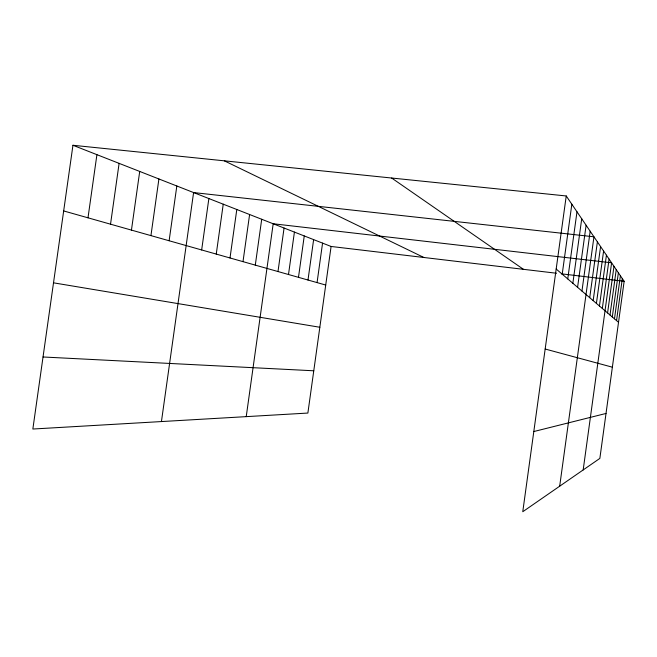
<?xml version="1.0" encoding="UTF-8"?>
<svg xmlns="http://www.w3.org/2000/svg" width="657" height="657" viewBox="0 0 657 657"><rect width="100%" height="100%" fill="white"/><g stroke="black" fill="none" stroke-linecap="round" stroke-linejoin="round"><path stroke-width="0.99" d="M607.585 312.946L613.983 266.307M610.008 315.015L616.233 269.625M612.299 316.978L618.368 272.77M614.484 318.842L620.397 275.751M616.553 320.608L622.319 278.584M566.235 195.967L624.15 281.286L599.857 458.405L522.767 511.729L566.235 195.967L72.952 145.271L32.85 429.029L307.878 413.056L331.095 246.465L72.952 145.271M562.211 274.183L571.836 204.22M567.747 278.913L576.986 211.8M572.855 283.274L581.724 218.781M577.577 287.306L586.11 225.244M581.954 291.051L590.175 231.231M559.682 486.196L593.953 236.799L193.593 192.567L161.441 421.564M589.715 297.678L597.385 241.85M593.164 300.627L600.588 246.572M596.408 303.394L603.602 251.007M599.447 305.998L606.427 255.179M602.321 308.453L609.096 259.104M583.178 469.944L611.61 262.808L273.189 223.766L246.227 416.637M169.128 240.758L176.823 185.988M201.658 249.956L208.869 198.554M216.252 254.087L223.24 204.187M230.007 257.979L236.799 209.501M243 261.65L249.603 214.519M255.294 265.124L261.708 219.266M277.993 271.546L284.07 228.036M288.497 274.511L294.418 232.085M298.483 277.336L304.257 235.945M307.993 280.03L313.627 239.616M317.06 282.592L322.562 243.123M87.997 217.812L96.916 154.666M110.532 224.185L119.106 163.363M131.449 230.106L139.711 171.444M150.938 235.617L158.912 178.967M533.804 431.542L606.017 413.458M43.034 356.981L313.767 370.786M331.095 246.465L556.561 273.255M561.645 273.854L624.15 281.286M53.513 282.83L319.836 327.26M545.17 349.023L612.365 367.181M63.672 210.938L325.716 285.039M224.365 160.834L423.888 257.487M391.662 178.031L523.448 269.321M556.183 269.025L618.524 322.3"/></g></svg>
